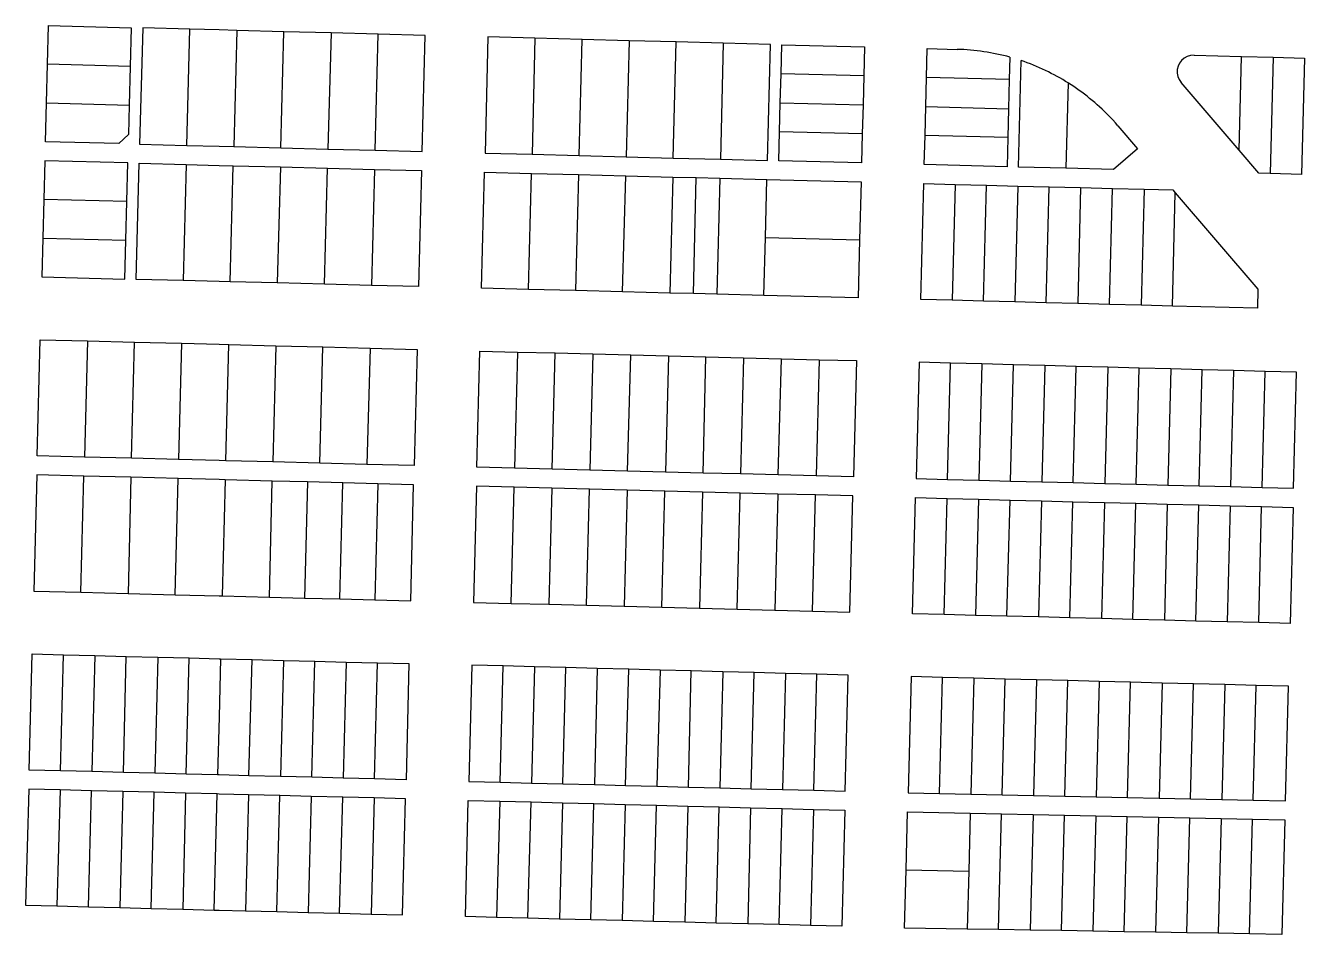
# Model space of a CAD drawing. Header units: inches. Extents: x 486468 to 494399, y 5455955 to 5460553.
# Drawn here: x 487342.2 to 487751.7, y 5456436.7 to 5456727.5 of the extents above; entities that cross this region are included whole.
import ezdxf

# ---------------------------------------------------------------- set-up
doc = ezdxf.new("R2010")
doc.units = ezdxf.units.IN
doc.header["$MEASUREMENT"] = 0
doc.layers.add('ParcelLines', color=10, linetype='Continuous')

msp = doc.modelspace()

# ---------------------------------------------------------------- linework, layer by layer
at = {"layer": 'ParcelLines', "color": 1}
for p, q in [((487349.255, 5456715.164), (487349.584, 5456727.514)), ((487349.584, 5456727.514), (487376.084, 5456726.814)), ((487376.084, 5456726.814), (487375.755, 5456714.464)), ((487379.734, 5456726.764), (487378.735, 5456689.564)), ((487394.784, 5456726.365), (487379.734, 5456726.764)), ((487393.835, 5456689.175), (487394.784, 5456726.365)), ((487404.184, 5456726.115), (487394.784, 5456726.365)), ((487409.884, 5456725.965), (487404.184, 5456726.115)), ((487409.884, 5456725.965), (487408.885, 5456688.785)), ((487424.934, 5456725.565), (487409.884, 5456725.965)), ((487423.985, 5456688.385), (487424.934, 5456725.565)), ((487440.034, 5456725.165), (487424.934, 5456725.565)), ((487440.034, 5456725.165), (487439.035, 5456687.995)), ((487455.084, 5456724.765), (487440.034, 5456725.165)), ((487454.135, 5456687.605), (487455.084, 5456724.765)), ((487470.184, 5456724.365), (487455.084, 5456724.765)), ((487469.185, 5456687.215), (487470.184, 5456724.365)), ((487490.284, 5456723.865), (487489.335, 5456686.715)), ((487505.334, 5456723.466), (487490.284, 5456723.865)), ((487505.334, 5456723.466), (487504.385, 5456686.326)), ((487520.434, 5456723.066), (487505.334, 5456723.466)), ((487519.434, 5456685.936), (487520.434, 5456723.066)), ((487535.483, 5456722.666), (487520.434, 5456723.066)), ((487535.483, 5456722.666), (487534.534, 5456685.536)), ((487550.534, 5456722.266), (487535.483, 5456722.666)), ((487549.584, 5456685.146), (487550.534, 5456722.266)), ((487565.634, 5456721.866), (487550.534, 5456722.266)), ((487565.634, 5456721.866), (487564.684, 5456684.756)), ((487580.684, 5456721.466), (487565.634, 5456721.866)), ((487579.734, 5456684.366), (487580.684, 5456721.466)), ((487584.104, 5456712.116), (487584.334, 5456721.366)), ((487584.334, 5456721.366), (487610.834, 5456720.667)), ((487610.834, 5456720.667), (487610.604, 5456711.417)), ((487630.694, 5456710.917), (487630.934, 5456720.167)), ((487630.934, 5456720.167), (487640.534, 5456719.917)), ((487657.384, 5456717.417), (487657.204, 5456710.217)), ((487716.334, 5456718.018), (487731.584, 5456717.628)), ((487730.784, 5456687.658), (487731.584, 5456717.628)), ((487731.584, 5456717.628), (487741.633, 5456717.368)), ((487741.633, 5456717.368), (487740.684, 5456680.208)), ((487741.633, 5456717.368), (487751.683, 5456717.118)), ((487751.683, 5456717.118), (487750.733, 5456679.919)), ((487348.925, 5456702.764), (487349.255, 5456715.164)), ((487375.755, 5456714.464), (487349.255, 5456715.164)), ((487375.755, 5456714.464), (487375.415, 5456702.064)), ((487660.134, 5456682.267), (487660.984, 5456716.317)), ((487583.864, 5456702.816), (487584.104, 5456712.116)), ((487610.604, 5456711.417), (487584.104, 5456712.116)), ((487610.604, 5456711.417), (487610.364, 5456702.117)), ((487630.454, 5456701.617), (487630.694, 5456710.917)), ((487657.204, 5456710.217), (487630.694, 5456710.917)), ((487657.204, 5456710.217), (487656.964, 5456700.917)), ((487676.034, 5456709.167), (487675.334, 5456681.897)), ((487730.784, 5456687.658), (487712.184, 5456709.318)), ((487348.585, 5456690.364), (487348.925, 5456702.764)), ((487348.925, 5456702.764), (487375.415, 5456702.064)), ((487375.415, 5456702.064), (487375.165, 5456692.662)), ((487583.624, 5456693.566), (487583.864, 5456702.816)), ((487583.864, 5456702.816), (487610.364, 5456702.117)), ((487610.364, 5456702.117), (487610.124, 5456692.867)), ((487630.224, 5456692.317), (487630.454, 5456701.617)), ((487630.454, 5456701.617), (487656.964, 5456700.917)), ((487656.964, 5456700.917), (487656.724, 5456691.667)), ((487372.087, 5456689.743), (487375.165, 5456692.662)), ((487583.384, 5456684.266), (487583.624, 5456693.566)), ((487610.124, 5456692.867), (487583.624, 5456693.566)), ((487610.124, 5456692.867), (487609.884, 5456683.567)), ((487629.984, 5456683.067), (487630.224, 5456692.317)), ((487656.724, 5456691.667), (487630.224, 5456692.317)), ((487691.984, 5456695.467), (487698.284, 5456688.067)), ((487372.087, 5456689.743), (487348.585, 5456690.364)), ((487378.735, 5456689.564), (487393.835, 5456689.175)), ((487393.835, 5456689.175), (487404.185, 5456688.905)), ((487404.185, 5456688.905), (487408.885, 5456688.785)), ((487408.885, 5456688.785), (487423.985, 5456688.385)), ((487423.985, 5456688.385), (487439.035, 5456687.995)), ((487439.035, 5456687.995), (487454.135, 5456687.605)), ((487656.724, 5456691.667), (487656.484, 5456682.367)), ((487698.284, 5456688.067), (487690.584, 5456681.517)), ((487348.435, 5456684.264), (487348.115, 5456671.864)), ((487374.935, 5456683.564), (487348.435, 5456684.264)), ((487454.135, 5456687.605), (487469.185, 5456687.215)), ((487489.335, 5456686.715), (487504.385, 5456686.326)), ((487504.385, 5456686.326), (487519.434, 5456685.936)), ((487519.434, 5456685.936), (487534.534, 5456685.536)), ((487534.534, 5456685.536), (487549.584, 5456685.146)), ((487549.584, 5456685.146), (487564.684, 5456684.756)), ((487564.684, 5456684.756), (487579.734, 5456684.366)), ((487609.884, 5456683.567), (487583.384, 5456684.266)), ((487737.084, 5456680.318), (487730.784, 5456687.658)), ((487374.615, 5456671.214), (487374.935, 5456683.564)), ((487377.635, 5456646.314), (487378.585, 5456683.464)), ((487378.585, 5456683.464), (487393.685, 5456683.075)), ((487393.685, 5456683.075), (487392.685, 5456645.925)), ((487393.685, 5456683.075), (487404.185, 5456682.795)), ((487404.185, 5456682.795), (487408.735, 5456682.685)), ((487407.785, 5456645.545), (487408.735, 5456682.685)), ((487408.735, 5456682.685), (487423.835, 5456682.285)), ((487423.835, 5456682.285), (487422.835, 5456645.165)), ((487423.835, 5456682.285), (487438.885, 5456681.895)), ((487437.935, 5456644.785), (487438.885, 5456681.895)), ((487438.885, 5456681.895), (487453.985, 5456681.505)), ((487453.985, 5456681.505), (487452.985, 5456644.395)), ((487453.985, 5456681.505), (487469.035, 5456681.115)), ((487469.035, 5456681.115), (487468.085, 5456644.015)), ((487488.185, 5456643.465), (487489.135, 5456680.615)), ((487489.135, 5456680.615), (487504.235, 5456680.226)), ((487503.235, 5456643.086), (487504.235, 5456680.226)), ((487504.235, 5456680.226), (487519.284, 5456679.846)), ((487519.284, 5456679.846), (487518.334, 5456642.706)), ((487519.284, 5456679.846), (487534.384, 5456679.456)), ((487656.484, 5456682.367), (487629.984, 5456683.067)), ((487675.334, 5456681.897), (487660.134, 5456682.267)), ((487690.584, 5456681.517), (487675.334, 5456681.897)), ((487740.684, 5456680.208), (487737.084, 5456680.318)), ((487750.733, 5456679.919), (487740.684, 5456680.208)), ((487533.384, 5456642.326), (487534.384, 5456679.456)), ((487534.384, 5456679.456), (487549.434, 5456679.066)), ((487549.434, 5456679.066), (487548.484, 5456641.946)), ((487549.434, 5456679.066), (487556.984, 5456678.876)), ((487556.034, 5456641.756), (487556.984, 5456678.876)), ((487556.984, 5456678.876), (487564.534, 5456678.686)), ((487564.534, 5456678.686), (487563.534, 5456641.566)), ((487564.534, 5456678.686), (487579.584, 5456678.296)), ((487579.104, 5456659.716), (487579.584, 5456678.296)), ((487579.584, 5456678.296), (487609.734, 5456677.517)), ((487609.734, 5456677.517), (487609.254, 5456658.967)), ((487628.834, 5456639.867), (487629.784, 5456676.967)), ((487629.784, 5456676.967), (487639.834, 5456676.707)), ((487639.834, 5456676.707), (487638.884, 5456639.607)), ((487639.834, 5456676.707), (487649.884, 5456676.447)), ((487648.934, 5456639.347), (487649.884, 5456676.447)), ((487649.884, 5456676.447), (487659.934, 5456676.187)), ((487659.934, 5456676.187), (487658.984, 5456639.087)), ((487659.934, 5456676.187), (487669.984, 5456675.927)), ((487669.034, 5456638.827), (487669.984, 5456675.927)), ((487669.984, 5456675.927), (487680.034, 5456675.677)), ((487680.034, 5456675.677), (487679.084, 5456638.567)), ((487680.034, 5456675.677), (487690.234, 5456675.417)), ((487348.115, 5456671.864), (487347.805, 5456659.514)), ((487374.615, 5456671.214), (487348.115, 5456671.864)), ((487689.284, 5456638.297), (487690.234, 5456675.417)), ((487690.234, 5456675.417), (487700.334, 5456675.157)), ((487700.334, 5456675.157), (487699.384, 5456638.037)), ((487700.334, 5456675.157), (487709.584, 5456674.917)), ((487709.434, 5456637.777), (487710.344, 5456674.027)), ((487709.584, 5456674.917), (487710.344, 5456674.027)), ((487710.344, 5456674.027), (487736.784, 5456643.168)), ((487374.295, 5456658.814), (487374.615, 5456671.214)), ((487347.805, 5456659.514), (487347.485, 5456647.114)), ((487347.805, 5456659.514), (487374.295, 5456658.814)), ((487578.634, 5456641.176), (487579.104, 5456659.716)), ((487579.104, 5456659.716), (487609.254, 5456658.967)), ((487373.985, 5456646.414), (487374.295, 5456658.814)), ((487609.254, 5456658.967), (487608.784, 5456640.417)), ((487347.485, 5456647.114), (487373.985, 5456646.414)), ((487392.685, 5456645.925), (487377.635, 5456646.314)), ((487404.185, 5456645.635), (487392.685, 5456645.925)), ((487407.785, 5456645.545), (487404.185, 5456645.635)), ((487422.835, 5456645.165), (487407.785, 5456645.545)), ((487437.935, 5456644.785), (487422.835, 5456645.165)), ((487452.985, 5456644.395), (487437.935, 5456644.785)), ((487468.085, 5456644.015), (487452.985, 5456644.395)), ((487503.235, 5456643.086), (487488.185, 5456643.465)), ((487518.334, 5456642.706), (487503.235, 5456643.086)), ((487736.784, 5456643.168), (487736.634, 5456637.068)), ((487533.384, 5456642.326), (487518.334, 5456642.706)), ((487548.484, 5456641.946), (487533.384, 5456642.326)), ((487556.034, 5456641.756), (487548.484, 5456641.946)), ((487563.534, 5456641.566), (487556.034, 5456641.756)), ((487578.634, 5456641.176), (487563.534, 5456641.566)), ((487608.784, 5456640.417), (487578.634, 5456641.176)), ((487638.884, 5456639.607), (487628.834, 5456639.867)), ((487648.934, 5456639.347), (487638.884, 5456639.607)), ((487658.984, 5456639.087), (487648.934, 5456639.347)), ((487669.034, 5456638.827), (487658.984, 5456639.087)), ((487679.084, 5456638.567), (487669.034, 5456638.827)), ((487689.284, 5456638.297), (487679.084, 5456638.567)), ((487699.384, 5456638.037), (487689.284, 5456638.297)), ((487709.434, 5456637.777), (487699.384, 5456638.037)), ((487736.634, 5456637.068), (487709.434, 5456637.777)), ((487345.986, 5456589.864), (487346.935, 5456627.014)), ((487346.935, 5456627.014), (487362.035, 5456626.624)), ((487362.035, 5456626.624), (487361.086, 5456589.474)), ((487362.035, 5456626.624), (487377.135, 5456626.234)), ((487376.136, 5456589.074), (487377.135, 5456626.234)), ((487377.135, 5456626.234), (487392.185, 5456625.855)), ((487392.185, 5456625.855), (487391.236, 5456588.685)), ((487392.185, 5456625.855), (487404.185, 5456625.545)), ((487404.185, 5456625.545), (487407.285, 5456625.465)), ((487406.336, 5456588.285), (487407.285, 5456625.465)), ((487407.285, 5456625.465), (487422.335, 5456625.075)), ((487422.335, 5456625.075), (487421.386, 5456587.895)), ((487422.335, 5456625.075), (487437.435, 5456624.685)), ((487436.486, 5456587.505), (487437.435, 5456624.685)), ((487437.435, 5456624.685), (487452.535, 5456624.295)), ((487452.535, 5456624.295), (487451.536, 5456587.115)), ((487452.535, 5456624.295), (487467.585, 5456623.915)), ((487467.585, 5456623.915), (487466.636, 5456586.715)), ((487486.735, 5456586.215), (487487.685, 5456623.365)), ((487487.685, 5456623.365), (487499.784, 5456623.056)), ((487499.784, 5456623.056), (487498.785, 5456585.906)), ((487499.784, 5456623.056), (487511.834, 5456622.756)), ((487510.885, 5456585.596), (487511.834, 5456622.756)), ((487511.834, 5456622.756), (487523.884, 5456622.446)), ((487523.884, 5456622.446), (487522.935, 5456585.286)), ((487523.884, 5456622.446), (487535.984, 5456622.146)), ((487534.985, 5456584.976), (487535.984, 5456622.146)), ((487535.984, 5456622.146), (487548.034, 5456621.836)), ((487548.034, 5456621.836), (487547.085, 5456584.666)), ((487548.034, 5456621.836), (487560.084, 5456621.536)), ((487559.135, 5456584.356), (487560.084, 5456621.536)), ((487560.084, 5456621.536), (487572.134, 5456621.226)), ((487572.134, 5456621.226), (487571.185, 5456584.046)), ((487572.134, 5456621.226), (487584.234, 5456620.916)), ((487583.235, 5456583.736), (487584.234, 5456620.916)), ((487584.234, 5456620.916), (487596.284, 5456620.616)), ((487596.284, 5456620.616), (487595.335, 5456583.426)), ((487596.284, 5456620.616), (487608.234, 5456620.317)), ((487608.234, 5456620.317), (487607.285, 5456583.116)), ((487628.334, 5456619.767), (487627.385, 5456582.567)), ((487638.384, 5456619.507), (487628.334, 5456619.767)), ((487637.435, 5456582.307), (487638.384, 5456619.507)), ((487648.434, 5456619.247), (487638.384, 5456619.507)), ((487648.434, 5456619.247), (487647.485, 5456582.047)), ((487658.534, 5456618.977), (487648.434, 5456619.247)), ((487657.585, 5456581.787), (487658.534, 5456618.977)), ((487668.584, 5456618.717), (487658.534, 5456618.977)), ((487668.584, 5456618.717), (487667.635, 5456581.537)), ((487678.634, 5456618.457), (487668.584, 5456618.717)), ((487677.685, 5456581.277), (487678.634, 5456618.457)), ((487688.734, 5456618.197), (487678.634, 5456618.457)), ((487688.734, 5456618.197), (487687.785, 5456581.017)), ((487698.784, 5456617.937), (487688.734, 5456618.197)), ((487697.835, 5456580.767), (487698.784, 5456617.937)), ((487708.884, 5456617.667), (487698.784, 5456617.937)), ((487708.884, 5456617.667), (487707.935, 5456580.507)), ((487718.934, 5456617.408), (487708.884, 5456617.667)), ((487717.985, 5456580.248), (487718.934, 5456617.408)), ((487728.984, 5456617.148), (487718.934, 5456617.408)), ((487728.984, 5456617.148), (487728.035, 5456579.988)), ((487739.084, 5456616.878), (487728.984, 5456617.148)), ((487738.135, 5456579.729), (487739.084, 5456616.878)), ((487749.134, 5456616.619), (487739.084, 5456616.878)), ((487748.185, 5456579.469), (487749.134, 5456616.619)), ((487361.086, 5456589.474), (487345.986, 5456589.864)), ((487376.136, 5456589.074), (487361.086, 5456589.474)), ((487391.236, 5456588.685), (487376.136, 5456589.074)), ((487404.186, 5456588.345), (487391.236, 5456588.685)), ((487406.336, 5456588.285), (487404.186, 5456588.345)), ((487421.386, 5456587.895), (487406.336, 5456588.285)), ((487436.486, 5456587.505), (487421.386, 5456587.895)), ((487451.536, 5456587.115), (487436.486, 5456587.505)), ((487466.636, 5456586.715), (487451.536, 5456587.115)), ((487498.785, 5456585.906), (487486.735, 5456586.215)), ((487510.885, 5456585.596), (487498.785, 5456585.906)), ((487522.935, 5456585.286), (487510.885, 5456585.596)), ((487345.836, 5456583.764), (487344.886, 5456546.564)), ((487360.886, 5456583.374), (487345.836, 5456583.764)), ((487359.936, 5456546.184), (487360.886, 5456583.374)), ((487375.986, 5456582.974), (487360.886, 5456583.374)), ((487375.986, 5456582.974), (487375.036, 5456545.794)), ((487391.086, 5456582.585), (487375.986, 5456582.974)), ((487390.085, 5456545.405), (487391.086, 5456582.585)), ((487404.186, 5456582.245), (487391.086, 5456582.585)), ((487406.136, 5456582.195), (487404.186, 5456582.245)), ((487406.136, 5456582.195), (487405.185, 5456545.015)), ((487421.236, 5456581.795), (487406.136, 5456582.195)), ((487420.285, 5456544.625), (487421.236, 5456581.795)), ((487432.486, 5456581.505), (487421.236, 5456581.795)), ((487432.486, 5456581.505), (487431.535, 5456544.335)), ((487443.786, 5456581.205), (487432.486, 5456581.505)), ((487534.985, 5456584.976), (487522.935, 5456585.286)), ((487547.085, 5456584.666), (487534.985, 5456584.976)), ((487559.135, 5456584.356), (487547.085, 5456584.666)), ((487571.185, 5456584.046), (487559.135, 5456584.356)), ((487583.235, 5456583.736), (487571.185, 5456584.046)), ((487595.335, 5456583.426), (487583.235, 5456583.736)), ((487607.285, 5456583.116), (487595.335, 5456583.426)), ((487627.385, 5456582.567), (487637.435, 5456582.307)), ((487637.435, 5456582.307), (487647.485, 5456582.047)), ((487647.485, 5456582.047), (487657.585, 5456581.787)), ((487657.585, 5456581.787), (487667.635, 5456581.537)), ((487667.635, 5456581.537), (487677.685, 5456581.277)), ((487442.835, 5456544.045), (487443.786, 5456581.205)), ((487455.036, 5456580.915), (487443.786, 5456581.205)), ((487455.036, 5456580.915), (487454.085, 5456543.755)), ((487466.486, 5456580.615), (487455.036, 5456580.915)), ((487465.535, 5456543.465), (487466.486, 5456580.615)), ((487486.585, 5456580.115), (487485.635, 5456542.965)), ((487498.635, 5456579.806), (487486.585, 5456580.115)), ((487497.685, 5456542.646), (487498.635, 5456579.806)), ((487510.735, 5456579.496), (487498.635, 5456579.806)), ((487510.735, 5456579.496), (487509.735, 5456542.336)), ((487522.785, 5456579.186), (487510.735, 5456579.496)), ((487521.835, 5456542.016), (487522.785, 5456579.186)), ((487534.835, 5456578.876), (487522.785, 5456579.186)), ((487534.835, 5456578.876), (487533.885, 5456541.706)), ((487546.885, 5456578.566), (487534.835, 5456578.876)), ((487545.935, 5456541.386), (487546.885, 5456578.566)), ((487558.985, 5456578.256), (487546.885, 5456578.566)), ((487558.985, 5456578.256), (487557.985, 5456541.076)), ((487571.035, 5456577.946), (487558.985, 5456578.256)), ((487570.085, 5456540.756), (487571.035, 5456577.946)), ((487583.085, 5456577.636), (487571.035, 5456577.946)), ((487583.085, 5456577.636), (487582.135, 5456540.446)), ((487595.135, 5456577.326), (487583.085, 5456577.636)), ((487677.685, 5456581.277), (487687.785, 5456581.017)), ((487687.785, 5456581.017), (487697.835, 5456580.767)), ((487697.835, 5456580.767), (487707.935, 5456580.507)), ((487707.935, 5456580.507), (487717.985, 5456580.248)), ((487717.985, 5456580.248), (487728.035, 5456579.988)), ((487728.035, 5456579.988), (487738.135, 5456579.729)), ((487738.135, 5456579.729), (487748.185, 5456579.469)), ((487594.185, 5456540.126), (487595.135, 5456577.326)), ((487607.135, 5456577.016), (487595.135, 5456577.326)), ((487606.135, 5456539.816), (487607.135, 5456577.016)), ((487626.235, 5456539.317), (487627.185, 5456576.467)), ((487627.185, 5456576.467), (487637.285, 5456576.207)), ((487636.335, 5456539.057), (487637.285, 5456576.207)), ((487637.285, 5456576.207), (487647.335, 5456575.947)), ((487647.335, 5456575.947), (487646.385, 5456538.797)), ((487647.335, 5456575.947), (487657.435, 5456575.687)), ((487656.435, 5456538.547), (487657.435, 5456575.687)), ((487657.435, 5456575.687), (487667.485, 5456575.437)), ((487667.485, 5456575.437), (487666.535, 5456538.287)), ((487667.485, 5456575.437), (487677.535, 5456575.177)), ((487676.585, 5456538.027), (487677.535, 5456575.177)), ((487677.535, 5456575.177), (487687.635, 5456574.917)), ((487687.635, 5456574.917), (487686.685, 5456537.767)), ((487687.635, 5456574.917), (487697.685, 5456574.657)), ((487696.735, 5456537.507), (487697.685, 5456574.657)), ((487697.685, 5456574.657), (487707.735, 5456574.397)), ((487707.735, 5456574.397), (487706.835, 5456537.247)), ((487707.735, 5456574.397), (487717.835, 5456574.138)), ((487716.885, 5456536.988), (487717.835, 5456574.138)), ((487717.835, 5456574.138), (487727.885, 5456573.888)), ((487727.885, 5456573.888), (487726.935, 5456536.739)), ((487727.885, 5456573.888), (487737.985, 5456573.629)), ((487737.035, 5456536.479), (487737.985, 5456573.629)), ((487737.985, 5456573.629), (487748.035, 5456573.369)), ((487748.035, 5456573.369), (487747.085, 5456536.219)), ((487344.886, 5456546.564), (487359.936, 5456546.184)), ((487359.936, 5456546.184), (487375.036, 5456545.794)), ((487375.036, 5456545.794), (487390.085, 5456545.405)), ((487390.085, 5456545.405), (487404.185, 5456545.045)), ((487404.185, 5456545.045), (487405.185, 5456545.015)), ((487405.185, 5456545.015), (487420.285, 5456544.625)), ((487420.285, 5456544.625), (487431.535, 5456544.335)), ((487431.535, 5456544.335), (487442.835, 5456544.045)), ((487442.835, 5456544.045), (487454.085, 5456543.755)), ((487454.085, 5456543.755), (487465.535, 5456543.465)), ((487485.635, 5456542.965), (487497.685, 5456542.646)), ((487497.685, 5456542.646), (487509.735, 5456542.336)), ((487509.735, 5456542.336), (487521.835, 5456542.016)), ((487521.835, 5456542.016), (487533.885, 5456541.706)), ((487533.885, 5456541.706), (487545.935, 5456541.386)), ((487545.935, 5456541.386), (487557.985, 5456541.076)), ((487557.985, 5456541.076), (487570.085, 5456540.756)), ((487570.085, 5456540.756), (487582.135, 5456540.446)), ((487582.135, 5456540.446), (487594.185, 5456540.126)), ((487594.185, 5456540.126), (487606.135, 5456539.816)), ((487636.335, 5456539.057), (487626.235, 5456539.317)), ((487646.385, 5456538.797), (487636.335, 5456539.057)), ((487656.435, 5456538.547), (487646.385, 5456538.797)), ((487666.535, 5456538.287), (487656.435, 5456538.547)), ((487676.585, 5456538.027), (487666.535, 5456538.287)), ((487686.685, 5456537.767), (487676.585, 5456538.027)), ((487696.735, 5456537.507), (487686.685, 5456537.767)), ((487706.835, 5456537.247), (487696.735, 5456537.507)), ((487716.885, 5456536.988), (487706.835, 5456537.247)), ((487726.935, 5456536.739), (487716.885, 5456536.988)), ((487737.035, 5456536.479), (487726.935, 5456536.739)), ((487747.085, 5456536.219), (487737.035, 5456536.479)), ((487343.385, 5456489.314), (487344.335, 5456526.464)), ((487344.335, 5456526.464), (487354.385, 5456526.204)), ((487353.435, 5456489.054), (487354.385, 5456526.204)), ((487354.385, 5456526.204), (487364.435, 5456525.944)), ((487364.435, 5456525.944), (487363.485, 5456488.804)), ((487364.435, 5456525.944), (487374.485, 5456525.694)), ((487373.535, 5456488.544), (487374.485, 5456525.694)), ((487374.485, 5456525.694), (487384.535, 5456525.434)), ((487384.535, 5456525.434), (487383.585, 5456488.284)), ((487384.535, 5456525.434), (487394.635, 5456525.175)), ((487393.635, 5456488.025), (487394.635, 5456525.175)), ((487394.635, 5456525.175), (487404.185, 5456524.925)), ((487404.185, 5456524.925), (487404.685, 5456524.915)), ((487404.685, 5456524.915), (487404.185, 5456506.335)), ((487404.685, 5456524.915), (487414.735, 5456524.655)), ((487413.735, 5456487.505), (487414.735, 5456524.655)), ((487414.735, 5456524.655), (487424.785, 5456524.395)), ((487424.785, 5456524.395), (487423.835, 5456487.245)), ((487424.785, 5456524.395), (487434.835, 5456524.135)), ((487433.885, 5456486.985), (487434.835, 5456524.135)), ((487434.835, 5456524.135), (487444.885, 5456523.875)), ((487444.885, 5456523.875), (487443.935, 5456486.735)), ((487444.885, 5456523.875), (487454.935, 5456523.615)), ((487453.985, 5456486.475), (487454.935, 5456523.615)), ((487454.935, 5456523.615), (487464.985, 5456523.365)), ((487464.985, 5456523.365), (487464.036, 5456486.215)), ((487485.085, 5456522.865), (487484.136, 5456485.665)), ((487495.135, 5456522.605), (487485.085, 5456522.865)), ((487494.186, 5456485.405), (487495.135, 5456522.605)), ((487505.185, 5456522.346), (487495.135, 5456522.605)), ((487505.185, 5456522.346), (487504.236, 5456485.146)), ((487515.235, 5456522.076), (487505.185, 5456522.346)), ((487514.286, 5456484.896), (487515.235, 5456522.076)), ((487525.285, 5456521.816), (487515.235, 5456522.076)), ((487525.285, 5456521.816), (487524.336, 5456484.636)), ((487535.335, 5456521.556), (487525.285, 5456521.816)), ((487534.336, 5456484.376), (487535.335, 5456521.556)), ((487545.385, 5456521.296), (487535.335, 5456521.556)), ((487545.385, 5456521.296), (487544.386, 5456484.116)), ((487555.385, 5456521.036), (487545.385, 5456521.296)), ((487554.436, 5456483.856), (487555.385, 5456521.036)), ((487565.435, 5456520.766), (487555.385, 5456521.036)), ((487565.435, 5456520.766), (487564.486, 5456483.606)), ((487575.485, 5456520.506), (487565.435, 5456520.766)), ((487574.536, 5456483.346), (487575.485, 5456520.506)), ((487585.535, 5456520.246), (487575.485, 5456520.506)), ((487585.535, 5456520.246), (487584.586, 5456483.086)), ((487595.585, 5456519.976), (487585.535, 5456520.246)), ((487594.636, 5456482.826), (487595.585, 5456519.976)), ((487605.635, 5456519.716), (487595.585, 5456519.976)), ((487604.686, 5456482.566), (487605.635, 5456519.716)), ((487625.735, 5456519.217), (487624.786, 5456482.017)), ((487635.785, 5456518.957), (487625.735, 5456519.217)), ((487634.836, 5456481.807), (487635.785, 5456518.957)), ((487645.835, 5456518.697), (487635.785, 5456518.957)), ((487645.835, 5456518.697), (487644.836, 5456481.598)), ((487655.835, 5456518.437), (487645.835, 5456518.697)), ((487654.886, 5456481.378), (487655.835, 5456518.437)), ((487665.885, 5456518.177), (487655.835, 5456518.437)), ((487665.885, 5456518.177), (487664.936, 5456481.168)), ((487675.935, 5456517.917), (487665.885, 5456518.177)), ((487674.986, 5456480.958), (487675.935, 5456517.917)), ((487685.985, 5456517.667), (487675.935, 5456517.917)), ((487685.985, 5456517.667), (487685.036, 5456480.748)), ((487696.035, 5456517.418), (487685.985, 5456517.667)), ((487695.086, 5456480.538), (487696.035, 5456517.418)), ((487706.085, 5456517.158), (487696.035, 5456517.418)), ((487706.085, 5456517.158), (487705.136, 5456480.318)), ((487716.135, 5456516.898), (487706.085, 5456517.158)), ((487715.186, 5456480.108), (487716.135, 5456516.898)), ((487726.185, 5456516.639), (487716.135, 5456516.898)), ((487726.185, 5456516.639), (487725.236, 5456479.899)), ((487736.235, 5456516.379), (487726.185, 5456516.639)), ((487735.236, 5456479.689), (487736.235, 5456516.379)), ((487746.585, 5456516.119), (487736.235, 5456516.379)), ((487745.586, 5456479.469), (487746.585, 5456516.119)), ((487404.185, 5456506.335), (487403.685, 5456487.765)), ((487353.435, 5456489.054), (487343.385, 5456489.314)), ((487363.485, 5456488.804), (487353.435, 5456489.054)), ((487373.535, 5456488.544), (487363.485, 5456488.804)), ((487383.585, 5456488.284), (487373.535, 5456488.544)), ((487393.635, 5456488.025), (487383.585, 5456488.284)), ((487403.685, 5456487.765), (487393.635, 5456488.025)), ((487404.185, 5456487.755), (487403.685, 5456487.765)), ((487413.735, 5456487.505), (487404.185, 5456487.755)), ((487423.835, 5456487.245), (487413.735, 5456487.505)), ((487343.235, 5456483.214), (487342.236, 5456446.064)), ((487353.285, 5456482.954), (487343.235, 5456483.214)), ((487433.885, 5456486.985), (487423.835, 5456487.245)), ((487443.935, 5456486.735), (487433.885, 5456486.985)), ((487453.985, 5456486.475), (487443.935, 5456486.735)), ((487464.036, 5456486.215), (487453.985, 5456486.475)), ((487484.136, 5456485.665), (487494.186, 5456485.405)), ((487494.186, 5456485.405), (487504.236, 5456485.146)), ((487504.236, 5456485.146), (487514.286, 5456484.896)), ((487514.286, 5456484.896), (487524.336, 5456484.636)), ((487524.336, 5456484.636), (487534.336, 5456484.376)), ((487534.336, 5456484.376), (487544.386, 5456484.116)), ((487544.386, 5456484.116), (487554.436, 5456483.856)), ((487554.436, 5456483.856), (487564.486, 5456483.606)), ((487564.486, 5456483.606), (487574.536, 5456483.346)), ((487574.536, 5456483.346), (487584.586, 5456483.086)), ((487353.285, 5456482.954), (487352.286, 5456445.814)), ((487363.335, 5456482.694), (487353.285, 5456482.954)), ((487362.336, 5456445.554), (487363.335, 5456482.694)), ((487373.385, 5456482.444), (487363.335, 5456482.694)), ((487373.385, 5456482.444), (487372.436, 5456445.294)), ((487383.435, 5456482.184), (487373.385, 5456482.444)), ((487382.486, 5456445.035), (487383.435, 5456482.184)), ((487393.485, 5456481.925), (487383.435, 5456482.184)), ((487393.485, 5456481.925), (487392.536, 5456444.775)), ((487403.535, 5456481.665), (487393.485, 5456481.925)), ((487402.586, 5456444.515), (487403.535, 5456481.665)), ((487404.185, 5456481.645), (487403.535, 5456481.665)), ((487413.586, 5456481.405), (487404.185, 5456481.645)), ((487413.586, 5456481.405), (487412.636, 5456444.265)), ((487423.636, 5456481.145), (487413.586, 5456481.405)), ((487422.686, 5456444.005), (487423.636, 5456481.145)), ((487433.686, 5456480.895), (487423.636, 5456481.145)), ((487433.686, 5456480.895), (487432.736, 5456443.745)), ((487443.786, 5456480.635), (487433.686, 5456480.895)), ((487442.786, 5456443.485), (487443.786, 5456480.635)), ((487453.836, 5456480.375), (487443.786, 5456480.635)), ((487453.836, 5456480.375), (487452.836, 5456443.225)), ((487463.886, 5456480.115), (487453.836, 5456480.375)), ((487462.936, 5456442.965), (487463.886, 5456480.115)), ((487483.036, 5456442.415), (487483.986, 5456479.615)), ((487483.986, 5456479.615), (487494.036, 5456479.345)), ((487494.036, 5456479.345), (487493.036, 5456442.165)), ((487494.036, 5456479.345), (487504.086, 5456479.086)), ((487503.086, 5456441.906), (487504.086, 5456479.086)), ((487504.086, 5456479.086), (487514.136, 5456478.826)), ((487584.586, 5456483.086), (487594.636, 5456482.826)), ((487594.636, 5456482.826), (487604.686, 5456482.566)), ((487624.786, 5456482.017), (487634.836, 5456481.807)), ((487634.836, 5456481.807), (487644.836, 5456481.598)), ((487644.836, 5456481.598), (487654.886, 5456481.378)), ((487654.886, 5456481.378), (487664.936, 5456481.168)), ((487664.936, 5456481.168), (487674.986, 5456480.958)), ((487674.986, 5456480.958), (487685.036, 5456480.748)), ((487685.036, 5456480.748), (487695.086, 5456480.538)), ((487695.086, 5456480.538), (487705.136, 5456480.318)), ((487705.136, 5456480.318), (487715.186, 5456480.108)), ((487715.186, 5456480.108), (487725.236, 5456479.899)), ((487725.236, 5456479.899), (487735.236, 5456479.689)), ((487735.236, 5456479.689), (487745.586, 5456479.469)), ((487514.136, 5456478.826), (487513.136, 5456441.646)), ((487514.136, 5456478.826), (487524.136, 5456478.566)), ((487523.186, 5456441.386), (487524.136, 5456478.566)), ((487524.136, 5456478.566), (487534.186, 5456478.306)), ((487534.186, 5456478.306), (487533.236, 5456441.126)), ((487534.186, 5456478.306), (487544.236, 5456478.036)), ((487543.286, 5456440.866), (487544.236, 5456478.036)), ((487544.236, 5456478.036), (487554.286, 5456477.776)), ((487554.286, 5456477.776), (487553.336, 5456440.606)), ((487554.286, 5456477.776), (487564.336, 5456477.516)), ((487563.386, 5456440.346), (487564.336, 5456477.516)), ((487564.336, 5456477.516), (487574.386, 5456477.256)), ((487574.386, 5456477.256), (487573.436, 5456440.087)), ((487574.386, 5456477.256), (487584.436, 5456476.986)), ((487583.486, 5456439.837), (487584.436, 5456476.986)), ((487584.436, 5456476.986), (487594.486, 5456476.726)), ((487594.486, 5456476.726), (487593.536, 5456439.577)), ((487594.486, 5456476.726), (487604.536, 5456476.466)), ((487604.536, 5456476.466), (487603.536, 5456439.317)), ((487624.136, 5456457.368), (487624.636, 5456475.917)), ((487624.636, 5456475.917), (487644.686, 5456475.498)), ((487644.686, 5456475.498), (487644.216, 5456456.968)), ((487644.686, 5456475.498), (487654.736, 5456475.278)), ((487653.786, 5456438.258), (487654.736, 5456475.278)), ((487654.736, 5456475.278), (487664.786, 5456475.068)), ((487664.786, 5456475.068), (487663.836, 5456438.088)), ((487664.786, 5456475.068), (487674.836, 5456474.858)), ((487673.886, 5456437.918), (487674.836, 5456474.858)), ((487674.836, 5456474.858), (487684.886, 5456474.648)), ((487684.886, 5456474.648), (487683.936, 5456437.748)), ((487684.886, 5456474.648), (487694.936, 5456474.438)), ((487693.986, 5456437.578), (487694.936, 5456474.438)), ((487694.936, 5456474.438), (487704.986, 5456474.218)), ((487704.986, 5456474.218), (487703.986, 5456437.408)), ((487704.986, 5456474.218), (487714.986, 5456474.008)), ((487714.036, 5456437.238), (487714.986, 5456474.008)), ((487714.986, 5456474.008), (487725.036, 5456473.799)), ((487725.036, 5456473.799), (487724.086, 5456437.068)), ((487725.036, 5456473.799), (487735.086, 5456473.589)), ((487734.136, 5456436.899), (487735.086, 5456473.589)), ((487735.086, 5456473.589), (487745.436, 5456473.369)), ((487745.436, 5456473.369), (487744.486, 5456436.719)), ((487623.636, 5456438.768), (487624.136, 5456457.368)), ((487624.136, 5456457.368), (487644.216, 5456456.968)), ((487644.216, 5456456.968), (487643.736, 5456438.428)), ((487342.236, 5456446.064), (487352.286, 5456445.814)), ((487352.286, 5456445.814), (487362.336, 5456445.554)), ((487362.336, 5456445.554), (487372.436, 5456445.294)), ((487372.436, 5456445.294), (487382.486, 5456445.035)), ((487382.486, 5456445.035), (487392.536, 5456444.775)), ((487392.536, 5456444.775), (487402.586, 5456444.515)), ((487402.586, 5456444.515), (487404.186, 5456444.475)), ((487404.186, 5456444.475), (487412.636, 5456444.265)), ((487412.636, 5456444.265), (487422.686, 5456444.005)), ((487422.686, 5456444.005), (487432.736, 5456443.745)), ((487432.736, 5456443.745), (487442.786, 5456443.485)), ((487442.786, 5456443.485), (487452.836, 5456443.225)), ((487452.836, 5456443.225), (487462.936, 5456442.965)), ((487493.036, 5456442.165), (487483.036, 5456442.415)), ((487503.086, 5456441.906), (487493.036, 5456442.165)), ((487513.136, 5456441.646), (487503.086, 5456441.906)), ((487523.186, 5456441.386), (487513.136, 5456441.646)), ((487533.236, 5456441.126), (487523.186, 5456441.386)), ((487543.286, 5456440.866), (487533.236, 5456441.126)), ((487553.336, 5456440.606), (487543.286, 5456440.866)), ((487563.386, 5456440.346), (487553.336, 5456440.606)), ((487573.436, 5456440.087), (487563.386, 5456440.346)), ((487583.486, 5456439.837), (487573.436, 5456440.087)), ((487593.536, 5456439.577), (487583.486, 5456439.837)), ((487603.536, 5456439.317), (487593.536, 5456439.577)), ((487643.736, 5456438.428), (487623.636, 5456438.768)), ((487653.786, 5456438.258), (487643.736, 5456438.428)), ((487663.836, 5456438.088), (487653.786, 5456438.258)), ((487673.886, 5456437.918), (487663.836, 5456438.088)), ((487683.936, 5456437.748), (487673.886, 5456437.918)), ((487693.986, 5456437.578), (487683.936, 5456437.748)), ((487703.986, 5456437.408), (487693.986, 5456437.578)), ((487714.036, 5456437.238), (487703.986, 5456437.408)), ((487724.086, 5456437.068), (487714.036, 5456437.238)), ((487734.136, 5456436.899), (487724.086, 5456437.068)), ((487744.486, 5456436.719), (487734.136, 5456436.899))]:
    msp.add_line(p, q, dxfattribs=at)
for points in [[(487657.384, 5456717.417), (487656.354, 5456717.687), (487655.314, 5456717.947), (487654.274, 5456718.187), (487653.234, 5456718.417), (487652.184, 5456718.627), (487651.144, 5456718.827), (487650.084, 5456719.007), (487649.034, 5456719.167), (487647.974, 5456719.317), (487646.914, 5456719.447), (487645.854, 5456719.567), (487644.794, 5456719.667), (487643.734, 5456719.757), (487642.664, 5456719.827), (487641.604, 5456719.877), (487640.534, 5456719.917)], [(487716.334, 5456718.018), (487715.234, 5456717.928), (487714.174, 5456717.618), (487713.204, 5456717.088), (487712.364, 5456716.378), (487711.694, 5456715.498), (487711.224, 5456714.508), (487710.964, 5456713.438), (487710.934, 5456712.328), (487711.134, 5456711.248), (487711.554, 5456710.228), (487712.184, 5456709.318)], [(487676.034, 5456709.167), (487675.214, 5456709.677), (487674.314, 5456710.217), (487673.404, 5456710.747), (487672.494, 5456711.257), (487671.574, 5456711.757), (487670.644, 5456712.237), (487669.704, 5456712.717), (487668.754, 5456713.167), (487667.804, 5456713.617), (487666.854, 5456714.047), (487665.884, 5456714.457), (487664.914, 5456714.857), (487663.944, 5456715.247), (487662.964, 5456715.617), (487661.974, 5456715.977), (487660.984, 5456716.317)], [(487691.984, 5456695.467), (487691.154, 5456696.427), (487690.304, 5456697.367), (487689.434, 5456698.287), (487688.544, 5456699.187), (487687.634, 5456700.067), (487686.874, 5456700.787), (487686.104, 5456701.507), (487685.324, 5456702.207), (487684.534, 5456702.897), (487683.734, 5456703.577), (487682.924, 5456704.237), (487682.104, 5456704.897), (487681.274, 5456705.537), (487680.434, 5456706.167), (487679.584, 5456706.787), (487678.734, 5456707.387), (487677.864, 5456707.977), (487676.994, 5456708.557), (487676.104, 5456709.127), (487676.034, 5456709.167)]]:
    msp.add_lwpolyline(points, dxfattribs=at)

doc.saveas('drawing.dxf')
